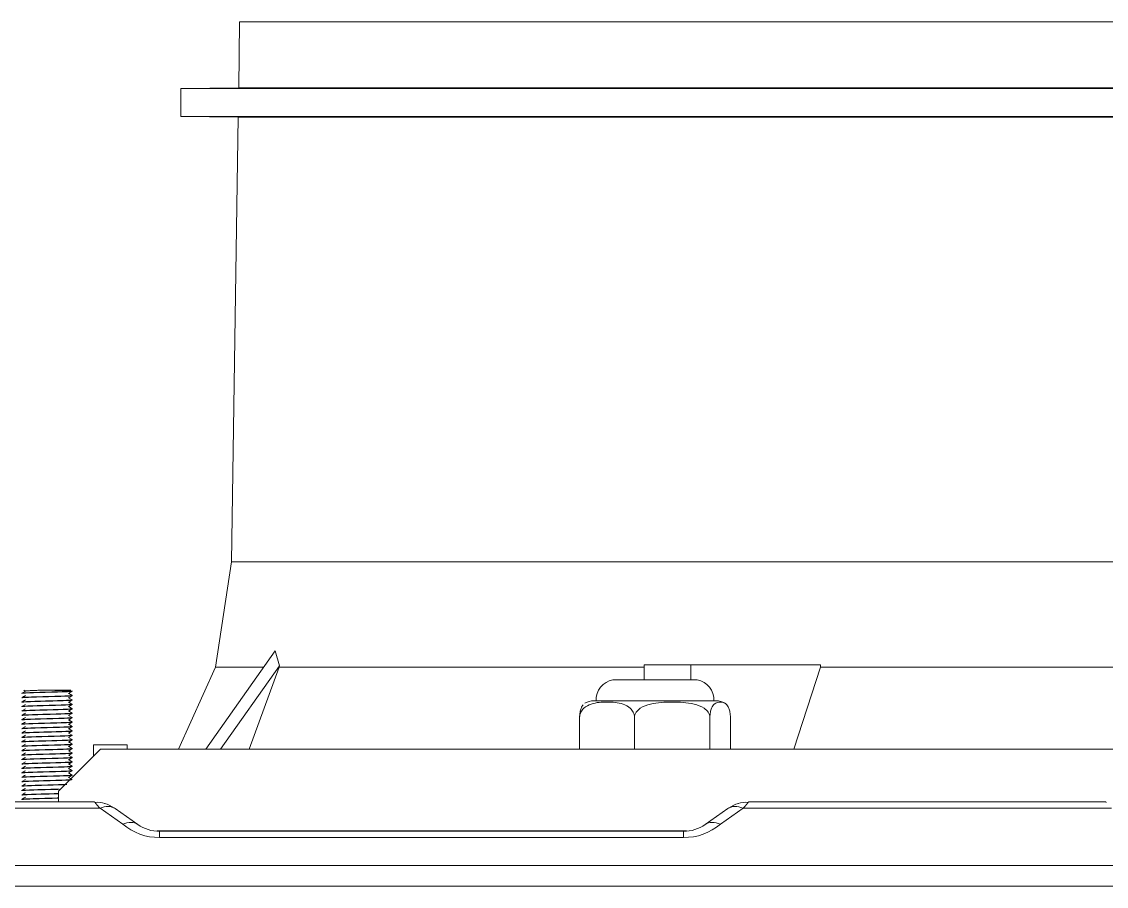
# Model space of a CAD drawing. Header units: millimetres. Extents: x 113490 to 142599, y -20467 to 115.
# Drawn here: x 133164 to 133421.4, y -6162.7 to -5957.5 of the extents above; entities that cross this region are included whole.
import ezdxf

# ---------------------------------------------------------------- set-up
doc = ezdxf.new("R2010")
doc.units = ezdxf.units.MM
doc.layers.add('DV1_0', color=7, linetype='Continuous')

msp = doc.modelspace()

# ---------------------------------------------------------------- linework, layer by layer
at = {"layer": 'DV1_0', "color": 7, "linetype": 'Continuous', "lineweight": 15}
for p, q in [((133215.7, -5957.48), (133215.47, -5973.22)), ((133215.47, -5973.22), (133201.76, -5973.34)), ((133201.76, -5973.34), (134156.76, -5973.34)), ((133201.76, -5973.34), (133201.76, -5980.02)), ((134143.05, -5973.22), (133215.47, -5973.22)), ((134156.76, -5980.02), (133201.76, -5980.02)), ((133201.76, -5980.02), (133215.36, -5980.14)), ((133215.36, -5980.14), (133213.76, -6085.69)), ((134143.16, -5980.14), (133215.36, -5980.14)), ((133213.76, -6085.69), (133209.95, -6110.72)), ((133213.76, -6085.69), (134144.76, -6085.69)), ((133207.64, -6130.18), (133224.16, -6106.81)), ((133224.16, -6106.81), (133225.14, -6110.43)), ((133209.95, -6110.72), (133201.2, -6130.18)), ((133209.95, -6110.72), (133221.4, -6110.72)), ((133211.17, -6130.18), (133225.14, -6110.43)), ((133225.1, -6110.72), (133217.96, -6130.18)), ((133225.14, -6110.43), (133225.1, -6110.72)), ((133311.71, -6110.72), (133225.1, -6110.72)), ((133311.71, -6110.18), (133322.73, -6110.18)), ((133311.71, -6110.18), (133311.71, -6113.68)), ((133322.73, -6110.18), (133322.73, -6113.68)), ((133322.73, -6110.18), (133353.56, -6110.18)), ((133347.2, -6130.18), (133353.5, -6110.72)), ((133353.5, -6110.72), (133353.56, -6110.18)), ((133560.98, -6110.72), (133353.5, -6110.72)), ((133304.26, -6113.68), (133324.26, -6113.68)), ((133164.85, -6116.39), (133163.98, -6116.89)), ((133164.47, -6116.18), (133164.83, -6116.39)), ((133175.65, -6116.18), (133168.51, -6116.18)), ((133175.98, -6117.47), (133175.98, -6117.42)), ((133164.85, -6119.54), (133163.98, -6120.04)), ((133175.97, -6118.46), (133175.12, -6117.97)), ((133175.98, -6118.52), (133175.98, -6118.47)), ((133175.98, -6119.57), (133175.98, -6119.52)), ((133299.76, -6118.68), (133328.76, -6118.68)), ((133164.85, -6120.59), (133163.98, -6121.09)), ((133175.11, -6121.13), (133175.97, -6120.62)), ((133175.11, -6122.17), (133175.97, -6121.67)), ((133175.97, -6122.66), (133175.12, -6122.17)), ((133175.98, -6120.62), (133175.98, -6120.57)), ((133175.98, -6121.67), (133175.98, -6121.62)), ((133175.98, -6122.72), (133175.98, -6122.67)), ((133296.37, -6122.68), (133296.37, -6130.18)), ((133309.39, -6122.68), (133309.39, -6130.18)), ((133327.28, -6122.68), (133327.28, -6130.18)), ((133332.15, -6122.68), (133332.15, -6130.18)), ((133164.85, -6124.79), (133163.98, -6125.29)), ((133175.98, -6123.77), (133175.98, -6123.72)), ((133175.98, -6124.82), (133175.98, -6124.77)), ((133175.1, -6127.43), (133175.97, -6126.93)), ((133175.11, -6128.48), (133175.97, -6127.97)), ((133175.97, -6126.86), (133175.12, -6126.37)), ((133175.97, -6127.91), (133175.12, -6127.42)), ((133175.98, -6125.87), (133175.98, -6125.82)), ((133175.98, -6126.92), (133175.98, -6126.87)), ((133175.98, -6127.97), (133175.98, -6127.92)), ((133164.84, -6128.99), (133163.98, -6129.49)), ((133182.69, -6130.18), (133172.69, -6140.18)), ((133175.11, -6129.53), (133175.97, -6129.02)), ((133175.97, -6131.06), (133175.12, -6130.57)), ((133175.98, -6129.02), (133175.98, -6128.97)), ((133175.98, -6130.07), (133175.98, -6130.02)), ((133180.98, -6129.18), (133188.98, -6129.18)), ((133180.98, -6129.18), (133180.98, -6131.89)), ((134176.6, -6130.18), (133182.69, -6130.18)), ((133188.98, -6130.18), (133188.98, -6129.18)), ((133164.84, -6133.19), (133163.98, -6133.69)), ((133175.97, -6132.11), (133175.12, -6131.62)), ((133175.98, -6131.12), (133175.98, -6131.07)), ((133175.98, -6132.17), (133175.98, -6132.12)), ((133175.98, -6133.22), (133175.98, -6133.17)), ((133164.85, -6134.24), (133163.98, -6134.74)), ((133175.1, -6134.78), (133175.97, -6134.28)), ((133175.11, -6135.82), (133175.97, -6135.32)), ((133175.97, -6136.31), (133175.12, -6135.82)), ((133175.98, -6134.27), (133175.98, -6134.22)), ((133175.98, -6135.32), (133175.98, -6135.27)), ((133164.85, -6137.39), (133163.98, -6137.89)), ((133164.85, -6138.44), (133163.98, -6138.94)), ((133175.11, -6136.88), (133175.97, -6136.37)), ((133175.98, -6136.37), (133175.98, -6136.32)), ((133172.69, -6140.18), (133172.69, -6142.68)), ((133181.24, -6142.68), (133082.26, -6142.68)), ((133164.85, -6142.64), (133164.77, -6142.68)), ((133421.24, -6142.68), (133336.48, -6142.68)), ((133186.15, -6144.28), (133185.91, -6144.11)), ((133191.54, -6148.05), (133186.15, -6144.28)), ((133331.57, -6144.28), (133326.19, -6148.05)), ((133331.81, -6144.11), (133331.57, -6144.28)), ((133321.02, -6149.68), (133196.7, -6149.68))]:
    msp.add_line(p, q, dxfattribs=at)
at = {"layer": 'DV1_0', "color": 7, "linetype": 'Continuous', "lineweight": 20}
for p, q in [((133215.7, -5957.48), (134142.82, -5957.48)), ((133182.57, -6144.22), (133082.26, -6144.22)), ((133187.96, -6147.99), (133182.57, -6144.22)), ((133335.15, -6144.22), (133329.77, -6147.99)), ((133422.57, -6144.22), (133335.15, -6144.22)), ((133196.15, -6149.58), (133321.72, -6149.58)), ((133196.7, -6149.68), (133196.7, -6151.14)), ((133321.02, -6151.14), (133196.7, -6151.14)), ((133321.02, -6149.68), (133321.02, -6151.14)), ((133118.64, -6157.76), (134233.88, -6157.76)), ((133118.64, -6162.73), (134233.88, -6162.73))]:
    msp.add_line(p, q, dxfattribs=at)
at = {"layer": 'DV1_0', "color": 7, "linetype": 'Continuous', "lineweight": 15}
for centre, radius, start, end in [((133305.26, -6118.58), 5, 101.5251, 181.1553), ((133323.26, -6118.58), 5, 358.8447, 78.4749), ((133299.76, -6122.68), 4, 90, 122.0782), ((133328.76, -6122.68), 4, 57.922, 90), ((133182.04, -6147.96), 5.18, 70.8028, 97.5937), ((133181.24, -6150.99), 8.31, 55, 73.0515), ((133336.48, -6150.99), 8.31, 106.9484, 125), ((133335.68, -6147.96), 5.18, 82.4063, 109.1972), ((133196.7, -6140.68), 9, 235, 270), ((133321.02, -6140.68), 9, 270, 305)]:
    msp.add_arc(centre, radius, start, end, dxfattribs=at)
at = {"layer": 'DV1_0', "color": 7, "linetype": 'Continuous', "lineweight": 20}
for centre, start, end in [((133196.5, -6138), 229.4667, 270.8885), ((133321.23, -6138), 269.1115, 310.5333)]:
    msp.add_arc(centre, 13.14, start, end, dxfattribs=at)
at = {"layer": 'DV1_0', "color": 7, "linetype": 'Continuous', "lineweight": 15}
for centre, major_axis, start_param, end_param in [((133182.57, -6149.39), (3.58, 5.11), 0, 0.82425), ((133335.15, -6149.39), (-3.58, 5.11), 5.458935, 6.283185), ((133187.96, -6153.16), (3.58, 5.11), 0, 0.82425), ((133329.77, -6153.16), (-3.58, 5.11), 5.458935, 6.283185)]:
    msp.add_ellipse(centre, major_axis=major_axis, ratio=0.647809, start_param=start_param, end_param=end_param, dxfattribs=at)
for points, weights, knots in [([(133163.98, -6116.89), (133164.03, -6116.86), (133164.43, -6116.83), (133165.76, -6116.74), (133169.2, -6116.65), (133172.63, -6116.57), (133174.74, -6116.48), (133176.07, -6116.42), (133175.97, -6116.36)], [0.940409653472, 0.955272571626, 1, 0.866025403784, 1, 0.866025403784, 1, 0.910927340067, 0.940294130174], [0.98211746, 0.98211746, 0.98211746, 0.98359662, 0.98359662, 0.98802723, 0.98802723, 0.99245785, 0.99245785, 0.99540353, 0.99540353, 0.99540353]), ([(133163.98, -6116.94), (133163.98, -6116.91), (133164.43, -6116.88), (133165.76, -6116.79), (133169.2, -6116.7), (133172.63, -6116.62), (133174.74, -6116.53), (133175.85, -6116.48), (133175.96, -6116.43)], [0.937005684544, 0.949367490769, 1, 0.866025403784, 1, 0.866025403784, 1, 0.924617813952, 0.934064754229], [0.98010034, 0.98010034, 0.98010034, 0.98181818, 0.98181818, 0.98636364, 0.98636364, 0.99090909, 0.99090909, 0.99346664, 0.99346664, 0.99346664]), ([(133163.98, -6117.99), (133163.98, -6117.96), (133164.43, -6117.93), (133165.76, -6117.84), (133169.2, -6117.75), (133172.63, -6117.67), (133174.74, -6117.58), (133175.98, -6117.53), (133175.98, -6117.47)], [0.937005684544, 0.949367490769, 1, 0.866025403784, 1, 0.866025403784, 1, 0.916657913015, 0.937005684544], [0.95282761, 0.95282761, 0.95282761, 0.95454545, 0.95454545, 0.95909091, 0.95909091, 0.96363636, 0.96363636, 0.96646397, 0.96646397, 0.96646397]), ([(133163.99, -6117.93), (133164.07, -6117.9), (133164.43, -6117.88), (133165.76, -6117.79), (133169.2, -6117.7), (133172.63, -6117.62), (133174.74, -6117.53), (133176.03, -6117.48), (133175.97, -6117.41)], [0.943109560128, 0.95901964813, 1, 0.866025403784, 1, 0.866025403784, 1, 0.91315126906, 0.938901527465], [0.95565768, 0.95565768, 0.95565768, 0.95701293, 0.95701293, 0.96144354, 0.96144354, 0.96587416, 0.96587416, 0.96874629, 0.96874629, 0.96874629]), ([(133164.85, -6116.39), (133164.89, -6116.36), (133165.23, -6116.33), (133166.17, -6116.26), (133168.51, -6116.18)], [0.940735776671, 0.955757985195, 1, 0.886847543423, 0.964828014894], [0.994728127, 0.994728127, 0.994728127, 0.996209998, 0.996209998, 1, 1, 1]), ([(133163.98, -6119.04), (133163.98, -6119.01), (133164.43, -6118.98), (133165.76, -6118.89), (133169.2, -6118.8), (133172.63, -6118.72), (133174.74, -6118.63), (133175.98, -6118.58), (133175.98, -6118.52)], [0.937005684544, 0.949367490769, 1, 0.866025403784, 1, 0.866025403784, 1, 0.916657913015, 0.937005684544], [0.92555488, 0.92555488, 0.92555488, 0.92727273, 0.92727273, 0.93181818, 0.93181818, 0.93636364, 0.93636364, 0.93919124, 0.93919124, 0.93919124]), ([(133163.98, -6120.04), (133164.02, -6120.01), (133164.43, -6119.98), (133165.76, -6119.89), (133169.2, -6119.8), (133172.63, -6119.72), (133174.74, -6119.63), (133176.13, -6119.57), (133175.96, -6119.51)], [0.939713309122, 0.954198913777, 1, 0.866025403784, 1, 0.866025403784, 1, 0.907072492652, 0.943057807076], [0.90233087, 0.90233087, 0.90233087, 0.90384554, 0.90384554, 0.90827616, 0.90827616, 0.91270677, 0.91270677, 0.91577994, 0.91577994, 0.91577994]), ([(133163.98, -6120.09), (133163.98, -6120.06), (133164.43, -6120.03), (133165.76, -6119.94), (133169.2, -6119.85), (133172.63, -6119.77), (133174.74, -6119.68), (133175.98, -6119.63), (133175.98, -6119.57)], [0.937005684544, 0.949367490769, 1, 0.866025403784, 1, 0.866025403784, 1, 0.916657913015, 0.937005684544], [0.89828215, 0.89828215, 0.89828215, 0.9, 0.9, 0.90454545, 0.90454545, 0.90909091, 0.90909091, 0.91191852, 0.91191852, 0.91191852]), ([(133163.99, -6118.98), (133164.06, -6118.95), (133164.43, -6118.93), (133165.76, -6118.84), (133169.2, -6118.75), (133172.63, -6118.67), (133174.74, -6118.58), (133176.09, -6118.52), (133175.97, -6118.46)], [0.942920757725, 0.958775347131, 1, 0.866025403784, 1, 0.866025403784, 1, 0.909947002662, 0.940954901324], [0.92906591, 0.92906591, 0.92906591, 0.93042923, 0.93042923, 0.93485985, 0.93485985, 0.93929046, 0.93929046, 0.94226857, 0.94226857, 0.94226857]), ([(133163.98, -6121.09), (133164.02, -6121.06), (133164.43, -6121.03), (133165.76, -6120.94), (133169.2, -6120.85), (133172.63, -6120.77), (133174.74, -6120.68), (133176.09, -6120.62), (133175.97, -6120.56)], [0.939846462589, 0.954408382882, 1, 0.866025403784, 1, 0.866025403784, 1, 0.909587042622, 0.941204725272], [0.87575411, 0.87575411, 0.87575411, 0.87726185, 0.87726185, 0.88169246, 0.88169246, 0.88612308, 0.88612308, 0.88911309, 0.88911309, 0.88911309]), ([(133163.98, -6121.14), (133163.98, -6121.11), (133164.43, -6121.08), (133165.76, -6120.99), (133169.2, -6120.9), (133172.63, -6120.82), (133174.74, -6120.73), (133175.98, -6120.68), (133175.98, -6120.62)], [0.937005684544, 0.949367490769, 1, 0.866025403784, 1, 0.866025403784, 1, 0.916657913015, 0.937005684544], [0.87100943, 0.87100943, 0.87100943, 0.87272727, 0.87272727, 0.87727273, 0.87727273, 0.88181818, 0.88181818, 0.88464579, 0.88464579, 0.88464579]), ([(133163.98, -6122.19), (133163.98, -6122.16), (133164.43, -6122.13), (133165.76, -6122.04), (133169.2, -6121.95), (133172.63, -6121.87), (133174.74, -6121.78), (133175.98, -6121.73), (133175.98, -6121.67)], [0.937005684544, 0.949367490769, 1, 0.866025403784, 1, 0.866025403784, 1, 0.916657913015, 0.937005684544], [0.8437367, 0.8437367, 0.8437367, 0.84545455, 0.84545455, 0.85, 0.85, 0.85454545, 0.85454545, 0.85737306, 0.85737306, 0.85737306]), ([(133163.98, -6123.24), (133163.98, -6123.21), (133164.43, -6123.18), (133165.76, -6123.09), (133169.2, -6123), (133172.63, -6122.92), (133174.74, -6122.83), (133175.98, -6122.78), (133175.98, -6122.72)], [0.937005684544, 0.949367490769, 1, 0.866025403784, 1, 0.866025403784, 1, 0.916657913015, 0.937005684544], [0.81646397, 0.81646397, 0.81646397, 0.81818182, 0.81818182, 0.82272727, 0.82272727, 0.82727273, 0.82727273, 0.83010034, 0.83010034, 0.83010034]), ([(133163.99, -6122.13), (133164.06, -6122.1), (133164.43, -6122.08), (133165.76, -6121.99), (133169.2, -6121.9), (133172.63, -6121.82), (133174.74, -6121.73), (133176.03, -6121.68), (133175.97, -6121.61)], [0.942523596791, 0.958253723104, 1, 0.866025403784, 1, 0.866025403784, 1, 0.913211915691, 0.938865619464], [0.84929758, 0.84929758, 0.84929758, 0.85067816, 0.85067816, 0.85510877, 0.85510877, 0.85953939, 0.85953939, 0.86240952, 0.86240952, 0.86240952]), ([(133164, -6123.18), (133164.07, -6123.15), (133164.43, -6123.13), (133165.76, -6123.04), (133169.2, -6122.95), (133172.63, -6122.87), (133174.74, -6122.78), (133176.07, -6122.72), (133175.97, -6122.66)], [0.943411927292, 0.959406186163, 1, 0.866025403784, 1, 0.866025403784, 1, 0.911003390223, 0.940244069836], [0.822752, 0.822752, 0.822752, 0.82409446, 0.82409446, 0.82852508, 0.82852508, 0.83295569, 0.83295569, 0.83589886, 0.83589886, 0.83589886]), ([(133163.98, -6124.24), (133164.03, -6124.21), (133164.43, -6124.18), (133165.76, -6124.09), (133169.2, -6124), (133172.63, -6123.92), (133174.74, -6123.83), (133176.13, -6123.77), (133175.96, -6123.71)], [0.940379779749, 0.955227576202, 1, 0.866025403784, 1, 0.866025403784, 1, 0.907404373793, 0.942802415562], [0.79603012, 0.79603012, 0.79603012, 0.79751077, 0.79751077, 0.80194139, 0.80194139, 0.806372, 0.806372, 0.80943419, 0.80943419, 0.80943419]), ([(133163.98, -6124.29), (133163.98, -6124.26), (133164.43, -6124.23), (133165.76, -6124.14), (133169.2, -6124.05), (133172.63, -6123.97), (133174.74, -6123.88), (133175.98, -6123.83), (133175.98, -6123.77)], [0.937005684544, 0.949367490769, 1, 0.866025403784, 1, 0.866025403784, 1, 0.916657913015, 0.937005684544], [0.78919124, 0.78919124, 0.78919124, 0.79090909, 0.79090909, 0.79545455, 0.79545455, 0.8, 0.8, 0.80282761, 0.80282761, 0.80282761]), ([(133163.98, -6125.29), (133164.02, -6125.26), (133164.43, -6125.23), (133165.76, -6125.14), (133169.2, -6125.05), (133172.63, -6124.97), (133174.74, -6124.88), (133176.11, -6124.82), (133175.96, -6124.76)], [0.93946088209, 0.953796016575, 1, 0.866025403784, 1, 0.866025403784, 1, 0.908359497092, 0.942085772819], [0.76939909, 0.76939909, 0.76939909, 0.77092708, 0.77092708, 0.77535769, 0.77535769, 0.77978831, 0.77978831, 0.78281891, 0.78281891, 0.78281891]), ([(133163.98, -6125.34), (133163.98, -6125.31), (133164.43, -6125.28), (133165.76, -6125.19), (133169.2, -6125.1), (133172.63, -6125.02), (133174.74, -6124.93), (133175.98, -6124.88), (133175.98, -6124.82)], [0.937005684544, 0.949367490769, 1, 0.866025403784, 1, 0.866025403784, 1, 0.916657913015, 0.937005684544], [0.76191852, 0.76191852, 0.76191852, 0.76363636, 0.76363636, 0.76818182, 0.76818182, 0.77272727, 0.77272727, 0.77555488, 0.77555488, 0.77555488]), ([(133163.98, -6126.39), (133163.98, -6126.36), (133164.43, -6126.33), (133165.76, -6126.24), (133169.2, -6126.15), (133172.63, -6126.07), (133174.74, -6125.98), (133175.98, -6125.93), (133175.98, -6125.87)], [0.937005684544, 0.949367490769, 1, 0.866025403784, 1, 0.866025403784, 1, 0.916657913015, 0.937005684544], [0.73464579, 0.73464579, 0.73464579, 0.73636364, 0.73636364, 0.74090909, 0.74090909, 0.74545455, 0.74545455, 0.74828215, 0.74828215, 0.74828215]), ([(133163.98, -6127.44), (133163.98, -6127.41), (133164.43, -6127.38), (133165.76, -6127.29), (133169.2, -6127.2), (133172.63, -6127.12), (133174.74, -6127.03), (133175.98, -6126.98), (133175.98, -6126.92)], [0.937005684544, 0.949367490769, 1, 0.866025403784, 1, 0.866025403784, 1, 0.916657913015, 0.937005684544], [0.70737306, 0.70737306, 0.70737306, 0.70909091, 0.70909091, 0.71363636, 0.71363636, 0.71818182, 0.71818182, 0.72100943, 0.72100943, 0.72100943]), ([(133163.98, -6128.49), (133163.98, -6128.46), (133164.43, -6128.43), (133165.76, -6128.34), (133169.2, -6128.25), (133172.63, -6128.17), (133174.74, -6128.08), (133175.98, -6128.03), (133175.98, -6127.97)], [0.937005684544, 0.949367490769, 1, 0.866025403784, 1, 0.866025403784, 1, 0.916657913015, 0.937005684544], [0.68010034, 0.68010034, 0.68010034, 0.68181818, 0.68181818, 0.68636364, 0.68636364, 0.69090909, 0.69090909, 0.6937367, 0.6937367, 0.6937367]), ([(133163.99, -6126.33), (133164.05, -6126.3), (133164.43, -6126.28), (133165.76, -6126.19), (133169.2, -6126.1), (133172.63, -6126.02), (133174.74, -6125.93), (133176.04, -6125.88), (133175.97, -6125.81)], [0.941813228179, 0.957292806461, 1, 0.866025403784, 1, 0.866025403784, 1, 0.912855027697, 0.939078506014], [0.74293104, 0.74293104, 0.74293104, 0.74434339, 0.74434339, 0.748774, 0.748774, 0.75320462, 0.75320462, 0.75608655, 0.75608655, 0.75608655]), ([(133163.99, -6128.43), (133164.04, -6128.41), (133164.43, -6128.38), (133165.76, -6128.29), (133169.2, -6128.2), (133172.63, -6128.12), (133174.74, -6128.03), (133176.12, -6127.97), (133175.96, -6127.91)], [0.941224818249, 0.956467072199, 1, 0.866025403784, 1, 0.866025403784, 1, 0.908057190003, 0.942309652079], [0.68973634, 0.68973634, 0.68973634, 0.691176, 0.691176, 0.69560662, 0.69560662, 0.70003723, 0.70003723, 0.70307783, 0.70307783, 0.70307783]), ([(133164, -6127.38), (133164.07, -6127.35), (133164.43, -6127.33), (133165.76, -6127.24), (133169.2, -6127.15), (133172.63, -6127.07), (133174.74, -6126.98), (133176.05, -6126.93), (133175.97, -6126.86)], [0.943596258038, 0.959639076609, 1, 0.866025403784, 1, 0.866025403784, 1, 0.911962578916, 0.939627503352], [0.71642494, 0.71642494, 0.71642494, 0.71775969, 0.71775969, 0.72219031, 0.72219031, 0.72662093, 0.72662093, 0.72953237, 0.72953237, 0.72953237]), ([(133163.98, -6129.49), (133164.02, -6129.46), (133164.43, -6129.43), (133165.76, -6129.34), (133169.2, -6129.25), (133172.63, -6129.17), (133174.74, -6129.08), (133176.13, -6129.02), (133175.96, -6128.96)], [0.939291130934, 0.953520627137, 1, 0.866025403784, 1, 0.866025403784, 1, 0.907529299377, 0.942707133853], [0.66305521, 0.66305521, 0.66305521, 0.66459231, 0.66459231, 0.66902293, 0.66902293, 0.67345354, 0.67345354, 0.6765116, 0.6765116, 0.6765116]), ([(133163.98, -6129.54), (133163.98, -6129.51), (133164.43, -6129.48), (133165.76, -6129.39), (133169.2, -6129.3), (133172.63, -6129.22), (133174.74, -6129.13), (133175.98, -6129.08), (133175.98, -6129.02)], [0.937005684544, 0.949367490769, 1, 0.866025403784, 1, 0.866025403784, 1, 0.916657913015, 0.937005684544], [0.65282761, 0.65282761, 0.65282761, 0.65454545, 0.65454545, 0.65909091, 0.65909091, 0.66363636, 0.66363636, 0.66646397, 0.66646397, 0.66646397]), ([(133163.98, -6130.53), (133164.04, -6130.51), (133164.43, -6130.48), (133165.76, -6130.39), (133169.2, -6130.3), (133172.63, -6130.22), (133174.74, -6130.13), (133176.05, -6130.08), (133175.97, -6130.01)], [0.941071399518, 0.956246952046, 1, 0.866025403784, 1, 0.866025403784, 1, 0.912036569576, 0.939581083352], [0.63656168, 0.63656168, 0.63656168, 0.63800862, 0.63800862, 0.64243923, 0.64243923, 0.64686985, 0.64686985, 0.64977885, 0.64977885, 0.64977885]), ([(133163.98, -6130.59), (133163.98, -6130.56), (133164.43, -6130.53), (133165.76, -6130.44), (133169.2, -6130.35), (133172.63, -6130.27), (133174.74, -6130.18), (133175.98, -6130.13), (133175.98, -6130.07)], [0.937005684544, 0.949367490769, 1, 0.866025403784, 1, 0.866025403784, 1, 0.916657913015, 0.937005684544], [0.62555488, 0.62555488, 0.62555488, 0.62727273, 0.62727273, 0.63181818, 0.63181818, 0.63636364, 0.63636364, 0.63919124, 0.63919124, 0.63919124]), ([(133163.98, -6131.64), (133163.98, -6131.61), (133164.43, -6131.58), (133165.76, -6131.49), (133169.2, -6131.4), (133172.63, -6131.32), (133174.74, -6131.23), (133175.98, -6131.18), (133175.98, -6131.12)], [0.937005684544, 0.949367490769, 1, 0.866025403784, 1, 0.866025403784, 1, 0.916657913015, 0.937005684544], [0.59828215, 0.59828215, 0.59828215, 0.6, 0.6, 0.60454545, 0.60454545, 0.60909091, 0.60909091, 0.61191852, 0.61191852, 0.61191852]), ([(133163.98, -6132.69), (133163.98, -6132.66), (133164.43, -6132.63), (133165.76, -6132.54), (133169.2, -6132.45), (133172.63, -6132.37), (133174.74, -6132.28), (133175.98, -6132.23), (133175.98, -6132.17)], [0.937005684544, 0.949367490769, 1, 0.866025403784, 1, 0.866025403784, 1, 0.916657913015, 0.937005684544], [0.57100943, 0.57100943, 0.57100943, 0.57272727, 0.57272727, 0.57727273, 0.57727273, 0.58181818, 0.58181818, 0.58464579, 0.58464579, 0.58464579]), ([(133163.98, -6133.69), (133164.02, -6133.66), (133164.43, -6133.63), (133165.76, -6133.54), (133169.2, -6133.45), (133172.63, -6133.37), (133174.74, -6133.28), (133176.13, -6133.22), (133175.96, -6133.16)], [0.939390346916, 0.953682032033, 1, 0.866025403784, 1, 0.866025403784, 1, 0.907104578681, 0.943032972411], [0.55672578, 0.55672578, 0.55672578, 0.55825754, 0.55825754, 0.56268816, 0.56268816, 0.56711877, 0.56711877, 0.57019087, 0.57019087, 0.57019087]), ([(133163.98, -6133.74), (133163.98, -6133.71), (133164.43, -6133.68), (133165.76, -6133.59), (133169.2, -6133.5), (133172.63, -6133.42), (133174.74, -6133.33), (133175.98, -6133.28), (133175.98, -6133.22)], [0.937005684544, 0.949367490769, 1, 0.866025403784, 1, 0.866025403784, 1, 0.916657913015, 0.937005684544], [0.5437367, 0.5437367, 0.5437367, 0.54545455, 0.54545455, 0.55, 0.55, 0.55454545, 0.55454545, 0.55737306, 0.55737306, 0.55737306]), ([(133163.99, -6132.63), (133164.06, -6132.6), (133164.43, -6132.58), (133165.76, -6132.49), (133169.2, -6132.4), (133172.63, -6132.32), (133174.74, -6132.23), (133176.1, -6132.17), (133175.96, -6132.11)], [0.942179632222, 0.957793095246, 1, 0.866025403784, 1, 0.866025403784, 1, 0.908952300797, 0.941654682047], [0.58344543, 0.58344543, 0.58344543, 0.58484123, 0.58484123, 0.58927185, 0.58927185, 0.59370246, 0.59370246, 0.59671346, 0.59671346, 0.59671346]), ([(133164, -6131.58), (133164.07, -6131.55), (133164.43, -6131.53), (133165.76, -6131.44), (133169.2, -6131.35), (133172.63, -6131.27), (133174.74, -6131.18), (133176.04, -6131.13), (133175.97, -6131.06)], [0.943477815595, 0.959489667189, 1, 0.866025403784, 1, 0.866025403784, 1, 0.91271238853, 0.939164655087], [0.61008523, 0.61008523, 0.61008523, 0.61142492, 0.61142492, 0.61585554, 0.61585554, 0.62028616, 0.62028616, 0.62317281, 0.62317281, 0.62317281]), ([(133163.98, -6134.74), (133164.03, -6134.71), (133164.43, -6134.68), (133165.76, -6134.59), (133169.2, -6134.5), (133172.63, -6134.42), (133174.74, -6134.33), (133176.07, -6134.27), (133175.97, -6134.21)], [0.940385977938, 0.955236919326, 1, 0.866025403784, 1, 0.866025403784, 1, 0.910880795997, 0.940324853187], [0.53019351, 0.53019351, 0.53019351, 0.53167385, 0.53167385, 0.53610446, 0.53610446, 0.54053508, 0.54053508, 0.5434823, 0.5434823, 0.5434823]), ([(133163.98, -6134.79), (133163.98, -6134.76), (133164.43, -6134.73), (133165.76, -6134.64), (133169.2, -6134.55), (133172.63, -6134.47), (133174.74, -6134.38), (133175.98, -6134.33), (133175.98, -6134.27)], [0.937005684544, 0.949367490769, 1, 0.866025403784, 1, 0.866025403784, 1, 0.916657913015, 0.937005684544], [0.51646397, 0.51646397, 0.51646397, 0.51818182, 0.51818182, 0.52272727, 0.52272727, 0.52727273, 0.52727273, 0.53010034, 0.53010034, 0.53010034]), ([(133163.98, -6135.84), (133163.98, -6135.81), (133164.43, -6135.78), (133165.76, -6135.69), (133169.2, -6135.6), (133172.63, -6135.52), (133174.74, -6135.43), (133175.98, -6135.38), (133175.98, -6135.32)], [0.937005684544, 0.949367490769, 1, 0.866025403784, 1, 0.866025403784, 1, 0.916657913015, 0.937005684544], [0.48919124, 0.48919124, 0.48919124, 0.49090909, 0.49090909, 0.49545455, 0.49545455, 0.5, 0.5, 0.50282761, 0.50282761, 0.50282761]), ([(133163.99, -6135.78), (133164.07, -6135.75), (133164.43, -6135.73), (133165.76, -6135.64), (133169.2, -6135.55), (133172.63, -6135.47), (133174.74, -6135.38), (133176.03, -6135.33), (133175.97, -6135.26)], [0.943090954014, 0.958995674765, 1, 0.866025403784, 1, 0.866025403784, 1, 0.913161813371, 0.938895276443], [0.50373412, 0.50373412, 0.50373412, 0.50509016, 0.50509016, 0.50952077, 0.50952077, 0.51395139, 0.51395139, 0.51682317, 0.51682317, 0.51682317]), ([(133163.98, -6136.89), (133163.98, -6136.86), (133164.43, -6136.83), (133165.76, -6136.74), (133169.2, -6136.65), (133172.63, -6136.57), (133174.74, -6136.48), (133175.98, -6136.43), (133175.98, -6136.37)], [0.937005684544, 0.949367490769, 1, 0.866025403784, 1, 0.866025403784, 1, 0.916657913015, 0.937005684544], [0.46191852, 0.46191852, 0.46191852, 0.46363636, 0.46363636, 0.46818182, 0.46818182, 0.47272727, 0.47272727, 0.47555488, 0.47555488, 0.47555488]), ([(133163.98, -6137.89), (133164.02, -6137.86), (133164.43, -6137.83), (133165.76, -6137.74), (133169.2, -6137.65), (133172.63, -6137.57), (133174.74, -6137.48), (133176.13, -6137.42), (133175.96, -6137.36)], [0.939730352436, 0.954225840736, 1, 0.866025403784, 1, 0.866025403784, 1, 0.907078428939, 0.943053210057], [0.45040899, 0.45040899, 0.45040899, 0.45192277, 0.45192277, 0.45635339, 0.45635339, 0.460784, 0.460784, 0.46385697, 0.46385697, 0.46385697]), ([(133163.98, -6137.94), (133163.98, -6137.91), (133164.43, -6137.88), (133165.76, -6137.79), (133169.2, -6137.7), (133172.63, -6137.62), (133174.74, -6137.53), (133175.5, -6137.5), (133175.8, -6137.46)], [0.937005684544, 0.949367490769, 1, 0.866025403784, 1, 0.866025403784, 1, 0.946673704078, 0.935798647676], [0.43464579, 0.43464579, 0.43464579, 0.43636364, 0.43636364, 0.44090909, 0.44090909, 0.44545455, 0.44545455, 0.44726379, 0.44726379, 0.44726379]), ([(133163.99, -6136.83), (133164.06, -6136.8), (133164.43, -6136.78), (133165.76, -6136.69), (133169.2, -6136.6), (133172.63, -6136.52), (133174.74, -6136.43), (133176.09, -6136.37), (133175.97, -6136.31)], [0.942944413397, 0.9588060832, 1, 0.866025403784, 1, 0.866025403784, 1, 0.90998676411, 0.94092754285], [0.47714416, 0.47714416, 0.47714416, 0.47850646, 0.47850646, 0.48293708, 0.48293708, 0.48736769, 0.48736769, 0.49034448, 0.49034448, 0.49034448]), ([(133163.98, -6138.94), (133164.02, -6138.91), (133164.43, -6138.88), (133165.76, -6138.79), (133169.2, -6138.7), (133172.55, -6138.62), (133174.66, -6138.53)], [0.93982861428, 0.954380424162, 1, 0.866025403784, 1, 0.868778067224, 0.994607786446], [0.42383041, 0.42383041, 0.42383041, 0.42533908, 0.42533908, 0.42976969, 0.42976969, 0.43410928, 0.43410928, 0.43410928]), ([(133163.98, -6138.99), (133163.98, -6138.96), (133164.43, -6138.93), (133165.76, -6138.84), (133169.2, -6138.75), (133172.5, -6138.67), (133174.61, -6138.58)], [0.937005684544, 0.949367490769, 1, 0.866025403784, 1, 0.870520743281, 0.99131099129], [0.40737306, 0.40737306, 0.40737306, 0.40909091, 0.40909091, 0.41363636, 0.41363636, 0.4180293, 0.4180293, 0.4180293]), ([(133163.98, -6140.04), (133163.98, -6140.01), (133164.43, -6139.98), (133165.76, -6139.89), (133169.2, -6139.8), (133171.14, -6139.76), (133172.86, -6139.7)], [0.937005684544, 0.949367490769, 1, 0.866025403784, 1, 0.919369994008, 0.935791191004], [0.380100335, 0.380100335, 0.380100335, 0.381818182, 0.381818182, 0.386363636, 0.386363636, 0.38909923, 0.38909923, 0.38909923]), ([(133163.98, -6141.09), (133163.98, -6141.06), (133164.43, -6141.03), (133165.76, -6140.94), (133169.2, -6140.85), (133171.09, -6140.81), (133172.78, -6140.75)], [0.937005684544, 0.949367490769, 1, 0.866025403784, 1, 0.921245713241, 0.935079691095], [0.352827608, 0.352827608, 0.352827608, 0.354545455, 0.354545455, 0.359090909, 0.359090909, 0.361762864, 0.361762864, 0.361762864]), ([(133163.99, -6139.98), (133164.06, -6139.95), (133164.43, -6139.93), (133165.76, -6139.84), (133169.2, -6139.75), (133171.12, -6139.71), (133172.83, -6139.65)], [0.942498740042, 0.958220717788, 1, 0.866025403784, 1, 0.920103918393, 0.935500288287], [0.397373721, 0.397373721, 0.397373721, 0.398755386, 0.398755386, 0.403186001, 0.403186001, 0.40582821, 0.40582821, 0.40582821]), ([(133164, -6141.03), (133164.07, -6141), (133164.43, -6140.98), (133165.76, -6140.89), (133169.2, -6140.8), (133171.09, -6140.76), (133172.78, -6140.7)], [0.94342438897, 0.959421995447, 1, 0.866025403784, 1, 0.921245713241, 0.935079691095], [0.370829756, 0.370829756, 0.370829756, 0.372171693, 0.372171693, 0.376602309, 0.376602309, 0.379206757, 0.379206757, 0.379206757]), ([(133163.98, -6142.09), (133164.03, -6142.06), (133164.43, -6142.03), (133165.76, -6141.94), (133169.2, -6141.85), (133171.09, -6141.81), (133172.78, -6141.75)], [0.940407993887, 0.955270074366, 1, 0.866025403784, 1, 0.921245713241, 0.935079691095], [0.344108757, 0.344108757, 0.344108757, 0.345588001, 0.345588001, 0.350018616, 0.350018616, 0.352623065, 0.352623065, 0.352623065]), ([(133163.98, -6142.14), (133163.98, -6142.11), (133164.43, -6142.08), (133165.76, -6141.99), (133169.2, -6141.9), (133171.09, -6141.86), (133172.78, -6141.8)], [0.937005684544, 0.949367490769, 1, 0.866025403784, 1, 0.921245713241, 0.935079691095], [0.325554881, 0.325554881, 0.325554881, 0.327272727, 0.327272727, 0.331818182, 0.331818182, 0.334490136, 0.334490136, 0.334490136])]:
    msp.add_rational_spline(points, weights, degree=2, knots=knots, dxfattribs=at)
for points in [[(133164.86, -6117.43), (133164.57, -6117.6), (133164.28, -6117.76), (133163.99, -6117.93)], [(133175.09, -6117.98), (133175.38, -6117.82), (133175.67, -6117.65), (133175.96, -6117.48)], [(133175.1, -6116.93), (133175.39, -6116.76), (133175.68, -6116.6), (133175.97, -6116.43)], [(133175.97, -6117.41), (133175.69, -6117.25), (133175.4, -6117.08), (133175.12, -6116.92)], [(133164.86, -6118.48), (133164.57, -6118.65), (133164.28, -6118.82), (133163.99, -6118.98)], [(133175.1, -6119.03), (133175.39, -6118.86), (133175.67, -6118.7), (133175.96, -6118.53)], [(133175.1, -6120.08), (133175.39, -6119.91), (133175.68, -6119.74), (133175.97, -6119.58)], [(133175.97, -6119.51), (133175.68, -6119.35), (133175.4, -6119.18), (133175.12, -6119.02)], [(133175.96, -6120.56), (133175.68, -6120.39), (133175.4, -6120.23), (133175.12, -6120.07)], [(133164.86, -6121.63), (133164.57, -6121.8), (133164.28, -6121.97), (133163.99, -6122.13)], [(133164.86, -6122.68), (133164.57, -6122.85), (133164.28, -6123.01), (133163.99, -6123.18)], [(133175.1, -6123.23), (133175.39, -6123.06), (133175.68, -6122.89), (133175.97, -6122.73)], [(133175.97, -6121.61), (133175.68, -6121.45), (133175.4, -6121.28), (133175.12, -6121.12)], [(133164.85, -6123.74), (133164.56, -6123.9), (133164.27, -6124.07), (133163.98, -6124.24)], [(133175.09, -6125.33), (133175.38, -6125.17), (133175.67, -6125), (133175.96, -6124.83)], [(133175.1, -6124.28), (133175.39, -6124.11), (133175.67, -6123.95), (133175.96, -6123.78)], [(133175.97, -6123.71), (133175.69, -6123.55), (133175.4, -6123.38), (133175.12, -6123.22)], [(133175.96, -6124.76), (133175.68, -6124.59), (133175.4, -6124.43), (133175.12, -6124.27)], [(133175.96, -6125.81), (133175.68, -6125.64), (133175.4, -6125.48), (133175.12, -6125.32)], [(133164.85, -6127.93), (133164.56, -6128.1), (133164.27, -6128.27), (133163.98, -6128.44)], [(133164.85, -6125.83), (133164.56, -6126), (133164.27, -6126.17), (133163.99, -6126.33)], [(133164.86, -6126.88), (133164.57, -6127.05), (133164.28, -6127.21), (133163.99, -6127.38)], [(133175.1, -6126.38), (133175.39, -6126.21), (133175.68, -6126.05), (133175.97, -6125.88)], [(133164.85, -6130.03), (133164.56, -6130.2), (133164.27, -6130.37), (133163.98, -6130.54)], [(133175.1, -6130.58), (133175.39, -6130.41), (133175.68, -6130.24), (133175.97, -6130.08)], [(133175.96, -6128.96), (133175.68, -6128.79), (133175.4, -6128.63), (133175.12, -6128.47)], [(133175.96, -6130.01), (133175.68, -6129.84), (133175.4, -6129.68), (133175.12, -6129.52)], [(133164.86, -6131.08), (133164.57, -6131.25), (133164.28, -6131.41), (133163.99, -6131.58)], [(133164.85, -6132.13), (133164.57, -6132.3), (133164.28, -6132.47), (133163.99, -6132.63)], [(133175.09, -6132.68), (133175.38, -6132.52), (133175.67, -6132.35), (133175.96, -6132.18)], [(133175.1, -6131.63), (133175.38, -6131.47), (133175.67, -6131.3), (133175.96, -6131.13)], [(133175.1, -6133.73), (133175.39, -6133.56), (133175.68, -6133.4), (133175.97, -6133.23)], [(133175.97, -6133.16), (133175.68, -6133), (133175.4, -6132.83), (133175.12, -6132.67)], [(133164.86, -6135.28), (133164.57, -6135.45), (133164.28, -6135.61), (133163.99, -6135.78)], [(133175.96, -6134.21), (133175.68, -6134.04), (133175.4, -6133.88), (133175.12, -6133.72)], [(133175.97, -6135.26), (133175.69, -6135.1), (133175.4, -6134.93), (133175.12, -6134.77)], [(133164.86, -6136.33), (133164.57, -6136.5), (133164.28, -6136.66), (133163.99, -6136.83)], [(133175.68, -6137.19), (133175.49, -6137.09), (133175.3, -6136.98), (133175.12, -6136.87)], [(133164.86, -6139.48), (133164.57, -6139.65), (133164.28, -6139.82), (133163.99, -6139.98)], [(133164.86, -6140.53), (133164.57, -6140.7), (133164.28, -6140.86), (133163.99, -6141.03)], [(133164.85, -6141.59), (133164.56, -6141.75), (133164.27, -6141.92), (133163.98, -6142.09)]]:
    msp.add_open_spline(points, degree=3, dxfattribs=at)
msp.add_rational_spline([(133175.52, -6116.35), (133174.19, -6116.27), (133170.76, -6116.18)], [1, 0.866025403784, 1], degree=2, dxfattribs=at)
for points, knots in [([(133296.37, -6122.68), (133296.37, -6122.22), (133296.48, -6121.78), (133296.85, -6121.03), (133297.1, -6120.72), (133297.9, -6119.97), (133298.51, -6119.67), (133300.36, -6119.06), (133301.62, -6118.98), (133303.52, -6118.98), (133304.15, -6119.01), (133305.41, -6119.15), (133306.05, -6119.27), (133307.28, -6119.68), (133307.88, -6119.98), (133308.68, -6120.74), (133308.92, -6121.04), (133309.28, -6121.78), (133309.39, -6122.22), (133309.39, -6122.68)], [0, 0, 0, 0, 0.0625, 0.0625, 0.125, 0.125, 0.25, 0.25, 0.5, 0.5, 0.625, 0.625, 0.75, 0.75, 0.875, 0.875, 0.9375, 0.9375, 1, 1, 1, 1]), ([(133297.21, -6119.66), (133297.04, -6119.85), (133296.88, -6120.11), (133296.64, -6120.74), (133296.55, -6121.04), (133296.41, -6121.78), (133296.37, -6122.22), (133296.37, -6122.68)], [0.7826169, 0.7826169, 0.7826169, 0.7826169, 0.875, 0.875, 0.9375, 0.9375, 1, 1, 1, 1]), ([(133309.39, -6122.68), (133309.39, -6122.23), (133309.55, -6121.78), (133310.05, -6121.04), (133310.39, -6120.73), (133311.47, -6119.98), (133312.31, -6119.68), (133314, -6119.27), (133314.87, -6119.15), (133316.6, -6119.01), (133317.47, -6118.98), (133319.21, -6118.98), (133320.08, -6119.01), (133321.81, -6119.15), (133322.68, -6119.27), (133324.37, -6119.68), (133325.21, -6119.98), (133326.3, -6120.73), (133326.63, -6121.04), (133327.13, -6121.79), (133327.28, -6122.23), (133327.28, -6122.68)], [0, 0, 0, 0, 0.0625, 0.0625, 0.125, 0.125, 0.25, 0.25, 0.375, 0.375, 0.5, 0.5, 0.625, 0.625, 0.75, 0.75, 0.875, 0.875, 0.9375, 0.9375, 1, 1, 1, 1]), ([(133327.28, -6122.68), (133327.28, -6122.22), (133327.33, -6121.78), (133327.46, -6121.03), (133327.56, -6120.72), (133327.85, -6119.97), (133328.08, -6119.67), (133328.77, -6119.06), (133329.25, -6118.98), (133329.96, -6118.98), (133330.19, -6119.01), (133330.66, -6119.15), (133330.9, -6119.27), (133331.36, -6119.68), (133331.59, -6119.98), (133331.88, -6120.74), (133331.97, -6121.04), (133332.11, -6121.78), (133332.15, -6122.22), (133332.15, -6122.68)], [0, 0, 0, 0, 0.0625, 0.0625, 0.125, 0.125, 0.25, 0.25, 0.5, 0.5, 0.625, 0.625, 0.75, 0.75, 0.875, 0.875, 0.9375, 0.9375, 1, 1, 1, 1]), ([(133181.35, -6142.82), (133181.34, -6142.81), (133181.32, -6142.78), (133181.29, -6142.75), (133181.27, -6142.72), (133181.26, -6142.7), (133181.25, -6142.69), (133181.25, -6142.68), (133181.24, -6142.68), (133181.24, -6142.68), (133181.24, -6142.68)], [0.7510552, 0.7510552, 0.7510552, 0.7510552, 0.7916124, 0.8314593, 0.8682647, 0.9005811, 0.9291259, 0.9542346, 0.9772576, 1, 1, 1, 1]), ([(133336.48, -6142.68), (133336.48, -6142.68), (133336.48, -6142.68), (133336.48, -6142.68), (133336.47, -6142.69), (133336.46, -6142.7), (133336.45, -6142.72), (133336.43, -6142.75), (133336.4, -6142.78), (133336.38, -6142.8), (133336.37, -6142.82)], [0, 0, 0, 0, 0.0225374, 0.045499, 0.0704143, 0.098741, 0.1307989, 0.1673281, 0.2070826, 0.2462765, 0.2462765, 0.2462765, 0.2462765]), ([(133421.35, -6142.82), (133421.34, -6142.81), (133421.32, -6142.78), (133421.29, -6142.75), (133421.27, -6142.72), (133421.26, -6142.7), (133421.25, -6142.69), (133421.25, -6142.68), (133421.24, -6142.68), (133421.24, -6142.68), (133421.24, -6142.68)], [0.7510552, 0.7510552, 0.7510552, 0.7510552, 0.7916124, 0.8314593, 0.8682647, 0.9005811, 0.9291259, 0.9542346, 0.9772576, 1, 1, 1, 1])]:
    msp.add_open_spline(points, degree=3, knots=knots, dxfattribs=at)
at = {"layer": 'DV1_0', "color": 7, "linetype": 'Continuous', "lineweight": 20}
for points, knots in [([(133182.57, -6144.22), (133182.53, -6144.18), (133182.45, -6144.09), (133182.35, -6143.98), (133182.24, -6143.86), (133182.15, -6143.76), (133182.06, -6143.66), (133181.98, -6143.56), (133181.9, -6143.48), (133181.83, -6143.39), (133181.76, -6143.31), (133181.69, -6143.24), (133181.64, -6143.17), (133181.58, -6143.1), (133181.53, -6143.04), (133181.48, -6142.98), (133181.43, -6142.92), (133181.39, -6142.87), (133181.36, -6142.84), (133181.35, -6142.82), (133181.35, -6142.82)], [0, 0, 0, 0, 0.0543595, 0.1067072, 0.1570729, 0.2056296, 0.252514, 0.2978724, 0.3418516, 0.3846049, 0.4262954, 0.4671026, 0.5072332, 0.5469375, 0.5865442, 0.6265138, 0.6676215, 0.7095311, 0.7509673, 0.7510552, 0.7510552, 0.7510552, 0.7510552]), ([(133336.37, -6142.82), (133336.37, -6142.82), (133336.36, -6142.83), (133336.33, -6142.87), (133336.29, -6142.92), (133336.25, -6142.98), (133336.2, -6143.04), (133336.14, -6143.1), (133336.09, -6143.17), (133336.03, -6143.24), (133335.97, -6143.31), (133335.9, -6143.39), (133335.82, -6143.48), (133335.75, -6143.56), (133335.66, -6143.66), (133335.57, -6143.76), (133335.48, -6143.86), (133335.38, -6143.98), (133335.27, -6144.09), (133335.19, -6144.18), (133335.15, -6144.22)], [0.2462765, 0.2462765, 0.2462765, 0.2462765, 0.2478008, 0.2893055, 0.3313105, 0.3725388, 0.4126164, 0.4523133, 0.4921019, 0.5323136, 0.5732018, 0.614975, 0.657814, 0.7018833, 0.7473363, 0.7943249, 0.8429799, 0.8935078, 0.9458807, 1, 1, 1, 1])]:
    msp.add_open_spline(points, degree=3, knots=knots, dxfattribs=at)

doc.saveas('drawing.dxf')
